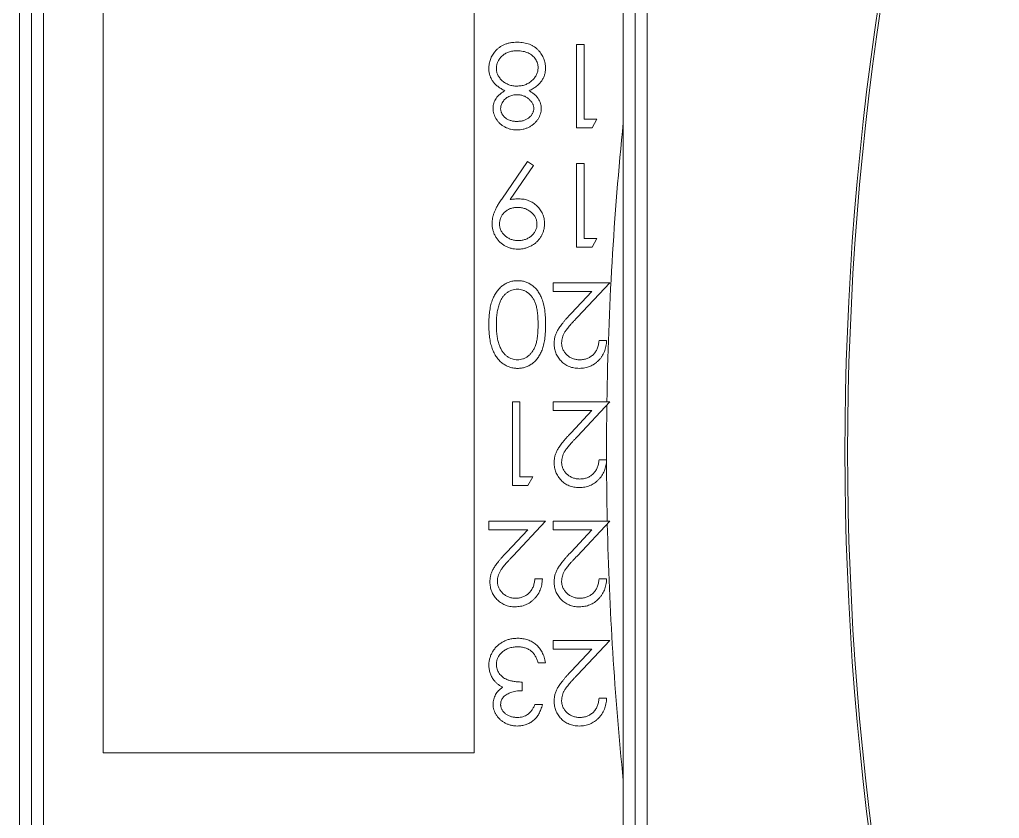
# Model space of a CAD drawing. Header units: millimetres. Extents: x 24.3 to 104.7, y 23.5 to 104.3.
# Drawn here: x 75.1 to 95.97, y 53.98 to 71 of the extents above; entities that cross this region are included whole.
import ezdxf

# ---------------------------------------------------------------- set-up
doc = ezdxf.new("R2010")
doc.units = ezdxf.units.MM

msp = doc.modelspace()

# ---------------------------------------------------------------- linework, layer by layer
at = {"color": 7, "linetype": 'Continuous', "lineweight": 15}
for p, q in [((75.099, 40.139), (75.099, 88.777)), ((75.353, 88.777), (75.353, 40.139)), ((75.607, 88.777), (75.607, 40.139)), ((87.957, 40.139), (87.957, 88.721)), ((88.211, 40.139), (88.211, 88.721)), ((88.465, 88.159), (88.465, 40.139)), ((76.877, 86.237), (76.877, 55.379)), ((84.782, 55.379), (84.782, 86.237)), ((86.963, 70.474), (87.122, 70.474)), ((86.963, 68.696), (86.963, 70.474)), ((87.122, 70.474), (87.122, 68.878)), ((87.122, 68.878), (87.396, 68.878)), ((87.396, 68.878), (87.291, 68.696)), ((87.291, 68.696), (86.963, 68.696)), ((85.367, 67.179), (85.914, 67.979)), ((86.042, 67.891), (85.547, 67.168)), ((85.914, 67.979), (86.042, 67.891)), ((86.963, 66.156), (86.963, 67.934)), ((86.963, 67.934), (87.122, 67.934)), ((87.122, 67.934), (87.122, 66.338)), ((87.122, 66.338), (87.396, 66.338)), ((87.396, 66.338), (87.291, 66.156)), ((87.291, 66.156), (86.963, 66.156)), ((86.461, 65.211), (86.461, 65.394)), ((86.461, 65.394), (87.669, 65.394)), ((87.669, 65.394), (86.98, 64.658)), ((87.289, 65.211), (86.461, 65.211)), ((86.844, 64.737), (87.289, 65.211)), ((87.441, 64.163), (87.601, 64.163)), ((85.595, 62.854), (85.754, 62.854)), ((85.595, 61.076), (85.595, 62.854)), ((85.754, 62.854), (85.754, 61.258)), ((86.461, 62.671), (86.461, 62.854)), ((86.461, 62.854), (87.669, 62.854)), ((87.669, 62.854), (86.98, 62.118)), ((87.289, 62.671), (86.461, 62.671)), ((86.844, 62.197), (87.289, 62.671)), ((87.441, 61.623), (87.601, 61.623)), ((85.754, 61.258), (86.028, 61.258)), ((86.028, 61.258), (85.924, 61.076)), ((85.924, 61.076), (85.595, 61.076)), ((85.093, 60.131), (85.093, 60.314)), ((85.093, 60.314), (86.302, 60.314)), ((86.302, 60.314), (85.612, 59.578)), ((86.461, 60.131), (86.461, 60.314)), ((86.461, 60.314), (87.669, 60.314)), ((87.669, 60.314), (86.98, 59.578)), ((85.921, 60.131), (85.093, 60.131)), ((85.476, 59.657), (85.921, 60.131)), ((87.289, 60.131), (86.461, 60.131)), ((86.844, 59.657), (87.289, 60.131)), ((86.074, 59.083), (86.233, 59.083)), ((87.441, 59.083), (87.601, 59.083)), ((86.461, 57.591), (86.461, 57.774)), ((86.461, 57.774), (87.669, 57.774)), ((87.669, 57.774), (86.98, 57.038)), ((87.289, 57.591), (86.461, 57.591)), ((86.844, 57.117), (87.289, 57.591)), ((86.302, 57.295), (86.142, 57.295)), ((85.8, 56.885), (85.8, 56.702)), ((86.074, 56.406), (86.233, 56.406)), ((87.441, 56.543), (87.601, 56.543)), ((76.877, 55.379), (84.782, 55.379))]:
    msp.add_line(p, q, dxfattribs=at)
for radius, start, end in [(63.768, 161.51546, 198.48454), (63.71, 161.70712, 198.29288), (68.846, 174.15931, 179.11934), (68.846, 179.17447, 180.14379), (68.846, 180.15346, 181.23334), (68.846, 181.27957, 185.84069)]:
    msp.add_arc((156.446, 61.796), radius, start, end, dxfattribs=at)
for points, knots in [([(85.228, 70.324), (85.242, 70.34), (85.27, 70.371), (85.318, 70.411), (85.371, 70.444), (85.429, 70.472), (85.49, 70.493), (85.556, 70.509), (85.627, 70.517), (85.675, 70.519), (85.7, 70.519)], [0, 0, 0, 0, 0.119283, 0.237093, 0.354796, 0.474576, 0.59746, 0.724926, 0.858883, 1, 1, 1, 1]), ([(85.698, 70.337), (85.682, 70.337), (85.649, 70.336), (85.602, 70.331), (85.557, 70.322), (85.515, 70.31), (85.476, 70.294), (85.439, 70.274), (85.404, 70.251), (85.373, 70.224), (85.345, 70.196), (85.32, 70.165), (85.3, 70.134), (85.283, 70.101), (85.269, 70.068), (85.26, 70.033), (85.254, 69.996), (85.253, 69.972), (85.253, 69.959)], [0, 0, 0, 0, 0.076539, 0.149123, 0.218771, 0.28534, 0.350781, 0.414576, 0.477614, 0.540787, 0.602606, 0.662422, 0.720006, 0.775964, 0.831158, 0.886696, 0.942567, 1, 1, 1, 1]), ([(86.142, 69.976), (86.141, 69.992), (86.14, 70.024), (86.129, 70.071), (86.112, 70.116), (86.087, 70.159), (86.057, 70.2), (86.02, 70.235), (85.978, 70.266), (85.93, 70.292), (85.878, 70.312), (85.821, 70.326), (85.761, 70.336), (85.72, 70.337), (85.698, 70.337)], [0, 0, 0, 0, 0.074925, 0.149194, 0.224577, 0.30273, 0.382355, 0.461215, 0.542631, 0.626961, 0.714354, 0.804832, 0.900091, 1, 1, 1, 1]), ([(85.7, 70.519), (85.724, 70.519), (85.77, 70.518), (85.838, 70.51), (85.901, 70.496), (85.96, 70.478), (86.014, 70.454), (86.064, 70.424), (86.109, 70.389), (86.149, 70.349), (86.185, 70.306), (86.216, 70.261), (86.242, 70.215), (86.264, 70.169), (86.281, 70.121), (86.293, 70.071), (86.3, 70.021), (86.301, 69.988), (86.302, 69.971)], [0, 0, 0, 0, 0.078554, 0.1528581, 0.2235528, 0.2907382, 0.355408, 0.4182942, 0.4803897, 0.5430718, 0.6049212, 0.6643937, 0.7219362, 0.7780131, 0.8338351, 0.8888647, 0.9440907, 1, 1, 1, 1]), ([(85.093, 69.956), (85.094, 69.973), (85.095, 70.007), (85.101, 70.057), (85.111, 70.106), (85.127, 70.153), (85.145, 70.198), (85.169, 70.242), (85.196, 70.285), (85.217, 70.311), (85.228, 70.324)], [0, 0, 0, 0, 0.128164, 0.253685, 0.377344, 0.500524, 0.6229, 0.745827, 0.871389, 1, 1, 1, 1]), ([(85.437, 69.483), (85.423, 69.491), (85.394, 69.506), (85.354, 69.53), (85.317, 69.554), (85.282, 69.58), (85.251, 69.606), (85.223, 69.633), (85.198, 69.661), (85.176, 69.69), (85.156, 69.72), (85.139, 69.751), (85.125, 69.783), (85.114, 69.815), (85.104, 69.849), (85.098, 69.884), (85.094, 69.92), (85.094, 69.944), (85.093, 69.956)], [0, 0, 0, 0, 0.079014, 0.154585, 0.226862, 0.295893, 0.361596, 0.424657, 0.485332, 0.544011, 0.600974, 0.657857, 0.713988, 0.769479, 0.826138, 0.882891, 0.940704, 1, 1, 1, 1]), ([(85.253, 69.959), (85.253, 69.947), (85.254, 69.923), (85.26, 69.888), (85.27, 69.853), (85.285, 69.82), (85.303, 69.788), (85.325, 69.757), (85.351, 69.726), (85.38, 69.698), (85.413, 69.671), (85.447, 69.648), (85.483, 69.629), (85.521, 69.613), (85.56, 69.6), (85.602, 69.591), (85.644, 69.586), (85.673, 69.585), (85.688, 69.585)], [0, 0, 0, 0, 0.057334, 0.113052, 0.169164, 0.225971, 0.283742, 0.343364, 0.406235, 0.471713, 0.538317, 0.603371, 0.667636, 0.732253, 0.797026, 0.863062, 0.930364, 1, 1, 1, 1]), ([(85.688, 69.585), (85.704, 69.585), (85.735, 69.586), (85.78, 69.592), (85.824, 69.6), (85.865, 69.613), (85.905, 69.63), (85.943, 69.65), (85.978, 69.674), (86.012, 69.701), (86.042, 69.731), (86.069, 69.762), (86.091, 69.795), (86.11, 69.829), (86.124, 69.864), (86.135, 69.9), (86.141, 69.938), (86.142, 69.963), (86.142, 69.976)], [0, 0, 0, 0, 0.071271, 0.139816, 0.206503, 0.271543, 0.336092, 0.399815, 0.464273, 0.529341, 0.593716, 0.655632, 0.7149, 0.772168, 0.828849, 0.885119, 0.942078, 1, 1, 1, 1]), ([(86.302, 69.971), (86.301, 69.958), (86.301, 69.933), (86.297, 69.897), (86.29, 69.862), (86.281, 69.827), (86.27, 69.793), (86.255, 69.761), (86.239, 69.729), (86.219, 69.698), (86.197, 69.668), (86.171, 69.639), (86.142, 69.611), (86.11, 69.584), (86.075, 69.557), (86.036, 69.532), (85.995, 69.506), (85.966, 69.491), (85.951, 69.483)], [0, 0, 0, 0, 0.058848, 0.116305, 0.17266, 0.228761, 0.284556, 0.34074, 0.397109, 0.454281, 0.512752, 0.573448, 0.636416, 0.702389, 0.771503, 0.844198, 0.920077, 1, 1, 1, 1]), ([(85.185, 69.111), (85.185, 69.131), (85.187, 69.169), (85.199, 69.224), (85.219, 69.275), (85.247, 69.324), (85.283, 69.369), (85.327, 69.411), (85.378, 69.45), (85.417, 69.472), (85.437, 69.483)], [0, 0, 0, 0, 0.121933, 0.239469, 0.354795, 0.471503, 0.5923, 0.719236, 0.854858, 1, 1, 1, 1]), ([(85.692, 69.402), (85.677, 69.402), (85.647, 69.401), (85.602, 69.393), (85.559, 69.38), (85.518, 69.362), (85.479, 69.34), (85.444, 69.314), (85.415, 69.283), (85.39, 69.25), (85.37, 69.214), (85.355, 69.178), (85.346, 69.142), (85.345, 69.117), (85.344, 69.105)], [0, 0, 0, 0, 0.089713, 0.178541, 0.266908, 0.356931, 0.445731, 0.530796, 0.614591, 0.698244, 0.779084, 0.855316, 0.928538, 1, 1, 1, 1]), ([(86.051, 69.109), (86.05, 69.118), (86.05, 69.137), (86.045, 69.164), (86.036, 69.19), (86.024, 69.216), (86.009, 69.241), (85.99, 69.266), (85.968, 69.289), (85.943, 69.312), (85.916, 69.333), (85.887, 69.352), (85.857, 69.367), (85.827, 69.38), (85.794, 69.39), (85.761, 69.397), (85.727, 69.402), (85.704, 69.402), (85.692, 69.402)], [0, 0, 0, 0, 0.054576, 0.10785, 0.16217, 0.217474, 0.274475, 0.334804, 0.398034, 0.465249, 0.53341, 0.600034, 0.665926, 0.731025, 0.796839, 0.863262, 0.930816, 1, 1, 1, 1]), ([(85.951, 69.483), (85.971, 69.472), (86.011, 69.45), (86.064, 69.411), (86.109, 69.367), (86.146, 69.319), (86.175, 69.269), (86.195, 69.216), (86.208, 69.162), (86.21, 69.125), (86.21, 69.106)], [0, 0, 0, 0, 0.1458763, 0.2820157, 0.410969, 0.5347112, 0.6543962, 0.7701078, 0.884543, 1, 1, 1, 1]), ([(85.689, 68.65), (85.667, 68.651), (85.622, 68.652), (85.557, 68.665), (85.494, 68.685), (85.434, 68.712), (85.379, 68.746), (85.329, 68.786), (85.286, 68.832), (85.25, 68.883), (85.221, 68.938), (85.2, 68.995), (85.187, 69.053), (85.185, 69.092), (85.185, 69.111)], [0, 0, 0, 0, 0.089386, 0.176259, 0.263004, 0.349801, 0.435431, 0.519202, 0.601265, 0.684145, 0.765868, 0.844918, 0.9223, 1, 1, 1, 1]), ([(85.344, 69.105), (85.344, 69.097), (85.345, 69.08), (85.349, 69.055), (85.357, 69.031), (85.367, 69.007), (85.379, 68.984), (85.395, 68.961), (85.413, 68.939), (85.434, 68.918), (85.458, 68.897), (85.485, 68.88), (85.515, 68.865), (85.546, 68.853), (85.581, 68.844), (85.618, 68.837), (85.657, 68.833), (85.684, 68.833), (85.698, 68.833)], [0, 0, 0, 0, 0.050877, 0.100984, 0.151695, 0.202988, 0.255805, 0.311371, 0.368807, 0.430023, 0.492497, 0.556592, 0.622183, 0.690346, 0.761503, 0.836437, 0.915529, 1, 1, 1, 1]), ([(86.21, 69.106), (86.21, 69.088), (86.208, 69.049), (86.194, 68.993), (86.172, 68.937), (86.143, 68.882), (86.105, 68.831), (86.06, 68.785), (86.009, 68.745), (85.952, 68.711), (85.89, 68.684), (85.826, 68.665), (85.758, 68.652), (85.713, 68.651), (85.689, 68.65)], [0, 0, 0, 0, 0.07406, 0.148874, 0.226674, 0.30815, 0.3912, 0.473975, 0.558341, 0.645404, 0.733357, 0.821087, 0.909285, 1, 1, 1, 1]), ([(85.698, 68.833), (85.711, 68.833), (85.735, 68.834), (85.771, 68.837), (85.805, 68.843), (85.837, 68.852), (85.868, 68.864), (85.897, 68.878), (85.925, 68.895), (85.951, 68.914), (85.974, 68.934), (85.995, 68.956), (86.012, 68.98), (86.026, 69.003), (86.037, 69.028), (86.045, 69.054), (86.05, 69.081), (86.051, 69.1), (86.051, 69.109)], [0, 0, 0, 0, 0.075221, 0.147165, 0.216383, 0.283941, 0.350301, 0.414972, 0.479181, 0.544184, 0.607558, 0.667324, 0.725168, 0.781029, 0.834891, 0.889471, 0.944089, 1, 1, 1, 1]), ([(85.162, 66.657), (85.162, 66.675), (85.164, 66.713), (85.172, 66.77), (85.186, 66.829), (85.202, 66.879), (85.219, 66.919), (85.233, 66.952), (85.25, 66.986), (85.269, 67.022), (85.29, 67.059), (85.314, 67.098), (85.339, 67.138), (85.357, 67.165), (85.367, 67.179)], [0, 0, 0, 0, 0.098312, 0.199401, 0.304824, 0.415375, 0.47402, 0.536758, 0.603042, 0.674116, 0.749437, 0.828267, 0.912061, 1, 1, 1, 1]), ([(85.705, 66.999), (85.69, 66.999), (85.663, 66.998), (85.623, 66.994), (85.585, 66.985), (85.549, 66.974), (85.515, 66.959), (85.483, 66.941), (85.453, 66.92), (85.426, 66.896), (85.402, 66.87), (85.38, 66.842), (85.362, 66.812), (85.347, 66.782), (85.335, 66.75), (85.327, 66.716), (85.323, 66.682), (85.322, 66.658), (85.321, 66.646)], [0, 0, 0, 0, 0.072733, 0.141586, 0.20842, 0.272536, 0.335721, 0.39806, 0.459749, 0.522481, 0.584266, 0.644845, 0.703814, 0.761444, 0.819981, 0.878484, 0.938248, 1, 1, 1, 1]), ([(85.547, 67.168), (85.579, 67.172), (85.641, 67.18), (85.703, 67.181), (85.734, 67.182)], [0, 0, 0, 0, 0.507993, 1, 1, 1, 1]), ([(86.119, 66.646), (86.119, 66.658), (86.118, 66.682), (86.112, 66.716), (86.103, 66.75), (86.09, 66.782), (86.072, 66.813), (86.051, 66.842), (86.026, 66.87), (85.998, 66.896), (85.967, 66.92), (85.934, 66.941), (85.9, 66.959), (85.864, 66.974), (85.826, 66.985), (85.787, 66.994), (85.746, 66.998), (85.719, 66.999), (85.705, 66.999)], [0, 0, 0, 0, 0.0595546, 0.1174525, 0.1744843, 0.2317922, 0.2892813, 0.3487747, 0.4105476, 0.4747272, 0.5397577, 0.6041236, 0.6683923, 0.7320428, 0.7966882, 0.8628713, 0.9304442, 1, 1, 1, 1]), ([(85.734, 67.182), (85.753, 67.181), (85.789, 67.18), (85.843, 67.173), (85.895, 67.161), (85.945, 67.144), (85.992, 67.123), (86.037, 67.097), (86.08, 67.066), (86.121, 67.03), (86.158, 66.991), (86.19, 66.95), (86.217, 66.906), (86.24, 66.86), (86.257, 66.812), (86.27, 66.761), (86.277, 66.709), (86.278, 66.673), (86.279, 66.655)], [0, 0, 0, 0, 0.066293, 0.130127, 0.192856, 0.254751, 0.315914, 0.377341, 0.440206, 0.504173, 0.56803, 0.630222, 0.690853, 0.751033, 0.811472, 0.872755, 0.935393, 1, 1, 1, 1]), ([(85.713, 66.11), (85.688, 66.111), (85.64, 66.113), (85.568, 66.127), (85.499, 66.149), (85.434, 66.18), (85.374, 66.22), (85.32, 66.267), (85.273, 66.321), (85.233, 66.381), (85.202, 66.447), (85.179, 66.515), (85.165, 66.585), (85.163, 66.633), (85.162, 66.657)], [0, 0, 0, 0, 0.085526, 0.168991, 0.252317, 0.336049, 0.419425, 0.501275, 0.583707, 0.667654, 0.751937, 0.83461, 0.916532, 1, 1, 1, 1]), ([(85.321, 66.646), (85.322, 66.634), (85.322, 66.61), (85.328, 66.575), (85.337, 66.542), (85.35, 66.51), (85.367, 66.479), (85.387, 66.45), (85.41, 66.422), (85.438, 66.395), (85.467, 66.371), (85.499, 66.35), (85.532, 66.332), (85.567, 66.318), (85.603, 66.307), (85.641, 66.298), (85.681, 66.294), (85.707, 66.293), (85.721, 66.293)], [0, 0, 0, 0, 0.060738, 0.119691, 0.177691, 0.235912, 0.294491, 0.354132, 0.415502, 0.480063, 0.544975, 0.60911, 0.67253, 0.73555, 0.799186, 0.864334, 0.930863, 1, 1, 1, 1]), ([(86.279, 66.655), (86.278, 66.63), (86.276, 66.581), (86.262, 66.51), (86.239, 66.442), (86.208, 66.379), (86.167, 66.32), (86.119, 66.268), (86.063, 66.222), (86, 66.182), (85.932, 66.15), (85.861, 66.127), (85.788, 66.113), (85.738, 66.111), (85.713, 66.11)], [0, 0, 0, 0, 0.0852509, 0.1673303, 0.2481808, 0.3292002, 0.4099461, 0.4906242, 0.5730351, 0.6583084, 0.7442669, 0.8289815, 0.9139364, 1, 1, 1, 1]), ([(85.721, 66.293), (85.735, 66.293), (85.761, 66.294), (85.8, 66.298), (85.838, 66.307), (85.874, 66.318), (85.909, 66.332), (85.942, 66.35), (85.973, 66.371), (86.003, 66.395), (86.03, 66.422), (86.054, 66.45), (86.074, 66.479), (86.091, 66.51), (86.103, 66.542), (86.113, 66.575), (86.118, 66.61), (86.119, 66.634), (86.119, 66.646)], [0, 0, 0, 0, 0.0687038, 0.1347963, 0.1995142, 0.2633041, 0.3264773, 0.3895212, 0.4533111, 0.5183809, 0.5830989, 0.6450084, 0.7047941, 0.7635153, 0.8218772, 0.8800183, 0.9391148, 1, 1, 1, 1]), ([(85.093, 64.506), (85.094, 64.533), (85.094, 64.586), (85.098, 64.663), (85.104, 64.736), (85.113, 64.805), (85.124, 64.87), (85.137, 64.93), (85.154, 64.987), (85.172, 65.039), (85.194, 65.087), (85.216, 65.132), (85.241, 65.174), (85.268, 65.213), (85.297, 65.249), (85.327, 65.282), (85.359, 65.312), (85.394, 65.339), (85.429, 65.363), (85.466, 65.383), (85.504, 65.4), (85.543, 65.415), (85.582, 65.426), (85.623, 65.433), (85.665, 65.439), (85.693, 65.439), (85.707, 65.439)], [0, 0, 0, 0, 0.06506, 0.12705, 0.185506, 0.240752, 0.292964, 0.342446, 0.388918, 0.432675, 0.474526, 0.51467, 0.553643, 0.591461, 0.627839, 0.663419, 0.698598, 0.733203, 0.767395, 0.800835, 0.834007, 0.866988, 0.899725, 0.932706, 0.966178, 1, 1, 1, 1]), ([(85.707, 65.439), (85.721, 65.439), (85.749, 65.439), (85.79, 65.434), (85.83, 65.426), (85.868, 65.415), (85.906, 65.402), (85.943, 65.385), (85.979, 65.365), (86.013, 65.342), (86.046, 65.316), (86.078, 65.287), (86.107, 65.255), (86.134, 65.219), (86.16, 65.181), (86.184, 65.14), (86.206, 65.096), (86.226, 65.048), (86.244, 64.997), (86.259, 64.941), (86.273, 64.88), (86.283, 64.815), (86.292, 64.744), (86.297, 64.669), (86.301, 64.589), (86.301, 64.534), (86.302, 64.506)], [0, 0, 0, 0, 0.033791, 0.066629, 0.099295, 0.131651, 0.163609, 0.196131, 0.228933, 0.262192, 0.296029, 0.330259, 0.365105, 0.400999, 0.43791, 0.476001, 0.515551, 0.556588, 0.599944, 0.646608, 0.696401, 0.749757, 0.806838, 0.867422, 0.93188, 1, 1, 1, 1]), ([(85.702, 65.257), (85.682, 65.256), (85.643, 65.254), (85.585, 65.24), (85.53, 65.215), (85.486, 65.187), (85.453, 65.161), (85.429, 65.138), (85.407, 65.113), (85.386, 65.085), (85.367, 65.056), (85.35, 65.023), (85.334, 64.988), (85.325, 64.964), (85.32, 64.952)], [0, 0, 0, 0, 0.112802, 0.225203, 0.339663, 0.459731, 0.521784, 0.583969, 0.64821, 0.71391, 0.781027, 0.851466, 0.924059, 1, 1, 1, 1]), ([(86.142, 64.505), (86.142, 64.529), (86.142, 64.575), (86.139, 64.642), (86.135, 64.704), (86.129, 64.762), (86.121, 64.815), (86.112, 64.864), (86.101, 64.909), (86.088, 64.949), (86.073, 64.986), (86.057, 65.021), (86.04, 65.053), (86.021, 65.083), (86, 65.11), (85.977, 65.136), (85.953, 65.159), (85.919, 65.186), (85.874, 65.214), (85.818, 65.239), (85.761, 65.254), (85.721, 65.256), (85.702, 65.257)], [0, 0, 0, 0, 0.07296, 0.1416, 0.205587, 0.265332, 0.320634, 0.371501, 0.41848, 0.461394, 0.501833, 0.540509, 0.577889, 0.614316, 0.649702, 0.68457, 0.718634, 0.75236, 0.817631, 0.879708, 0.939958, 1, 1, 1, 1]), ([(85.32, 64.952), (85.315, 64.936), (85.304, 64.904), (85.29, 64.854), (85.279, 64.801), (85.269, 64.747), (85.262, 64.69), (85.257, 64.63), (85.254, 64.568), (85.253, 64.526), (85.253, 64.505)], [0, 0, 0, 0, 0.110588, 0.224542, 0.342503, 0.464324, 0.590756, 0.722227, 0.858843, 1, 1, 1, 1]), ([(86.484, 64.099), (86.485, 64.124), (86.487, 64.173), (86.501, 64.245), (86.524, 64.315), (86.551, 64.371), (86.579, 64.416), (86.604, 64.454), (86.633, 64.494), (86.667, 64.537), (86.705, 64.583), (86.747, 64.632), (86.794, 64.683), (86.827, 64.718), (86.844, 64.737)], [0, 0, 0, 0, 0.098701, 0.195671, 0.29242, 0.391339, 0.444459, 0.504225, 0.570348, 0.642914, 0.72229, 0.807923, 0.90047, 1, 1, 1, 1]), ([(85.707, 63.57), (85.693, 63.57), (85.665, 63.571), (85.623, 63.576), (85.583, 63.583), (85.543, 63.595), (85.504, 63.608), (85.467, 63.626), (85.43, 63.646), (85.395, 63.67), (85.361, 63.696), (85.329, 63.726), (85.298, 63.759), (85.27, 63.795), (85.243, 63.834), (85.218, 63.876), (85.195, 63.921), (85.174, 63.97), (85.155, 64.022), (85.138, 64.079), (85.124, 64.139), (85.113, 64.204), (85.104, 64.274), (85.098, 64.347), (85.094, 64.425), (85.094, 64.478), (85.093, 64.506)], [0, 0, 0, 0, 0.033788, 0.067226, 0.099841, 0.132545, 0.16513, 0.198011, 0.23128, 0.265044, 0.299216, 0.334359, 0.369695, 0.406258, 0.443804, 0.482982, 0.523085, 0.565267, 0.609343, 0.656393, 0.705887, 0.758326, 0.813833, 0.872795, 0.934723, 1, 1, 1, 1]), ([(85.253, 64.505), (85.253, 64.483), (85.254, 64.442), (85.257, 64.38), (85.261, 64.322), (85.267, 64.267), (85.276, 64.215), (85.286, 64.165), (85.298, 64.119), (85.312, 64.075), (85.328, 64.035), (85.345, 63.997), (85.363, 63.962), (85.383, 63.93), (85.405, 63.901), (85.428, 63.874), (85.452, 63.85), (85.486, 63.823), (85.531, 63.795), (85.586, 63.77), (85.643, 63.756), (85.682, 63.754), (85.702, 63.753)], [0, 0, 0, 0, 0.065676, 0.128493, 0.188147, 0.245074, 0.299412, 0.350857, 0.399879, 0.446605, 0.491185, 0.533304, 0.573777, 0.612448, 0.649516, 0.685448, 0.720274, 0.754004, 0.819087, 0.880502, 0.940316, 1, 1, 1, 1]), ([(85.702, 63.753), (85.721, 63.754), (85.761, 63.756), (85.819, 63.77), (85.875, 63.795), (85.919, 63.823), (85.953, 63.85), (85.976, 63.873), (85.999, 63.898), (86.02, 63.926), (86.039, 63.956), (86.057, 63.988), (86.073, 64.022), (86.088, 64.059), (86.1, 64.099), (86.112, 64.144), (86.121, 64.193), (86.129, 64.247), (86.135, 64.305), (86.139, 64.368), (86.142, 64.435), (86.142, 64.481), (86.142, 64.505)], [0, 0, 0, 0, 0.060389, 0.120888, 0.182614, 0.247365, 0.281082, 0.314872, 0.349216, 0.384592, 0.421009, 0.45806, 0.496725, 0.537154, 0.580057, 0.627112, 0.678324, 0.733973, 0.793739, 0.857708, 0.926695, 1, 1, 1, 1]), ([(86.302, 64.506), (86.301, 64.477), (86.301, 64.422), (86.297, 64.341), (86.292, 64.265), (86.283, 64.195), (86.273, 64.129), (86.26, 64.068), (86.245, 64.013), (86.227, 63.962), (86.208, 63.915), (86.186, 63.871), (86.162, 63.83), (86.136, 63.792), (86.109, 63.757), (86.079, 63.725), (86.048, 63.695), (86.014, 63.669), (85.979, 63.646), (85.944, 63.625), (85.907, 63.609), (85.869, 63.595), (85.83, 63.584), (85.79, 63.576), (85.749, 63.571), (85.721, 63.57), (85.707, 63.57)], [0, 0, 0, 0, 0.068594, 0.133245, 0.19431, 0.251276, 0.30451, 0.354231, 0.400476, 0.443406, 0.48401, 0.523247, 0.561036, 0.597894, 0.633512, 0.6685, 0.702875, 0.737065, 0.770672, 0.803567, 0.836183, 0.868462, 0.900848, 0.933467, 0.966258, 1, 1, 1, 1]), ([(86.98, 64.658), (86.963, 64.64), (86.931, 64.607), (86.885, 64.558), (86.844, 64.512), (86.808, 64.47), (86.776, 64.431), (86.748, 64.396), (86.726, 64.365), (86.701, 64.328), (86.678, 64.282), (86.658, 64.227), (86.646, 64.171), (86.644, 64.132), (86.644, 64.113)], [0, 0, 0, 0, 0.110794, 0.212813, 0.306078, 0.390617, 0.467233, 0.534451, 0.593867, 0.644833, 0.736221, 0.825037, 0.911992, 1, 1, 1, 1]), ([(87.021, 63.57), (87.002, 63.571), (86.963, 63.572), (86.907, 63.579), (86.854, 63.591), (86.804, 63.609), (86.756, 63.631), (86.712, 63.658), (86.67, 63.69), (86.632, 63.727), (86.597, 63.767), (86.567, 63.809), (86.541, 63.853), (86.52, 63.899), (86.504, 63.946), (86.492, 63.995), (86.485, 64.047), (86.484, 64.081), (86.484, 64.099)], [0, 0, 0, 0, 0.06948, 0.136525, 0.200801, 0.263983, 0.325711, 0.387271, 0.449493, 0.512955, 0.576266, 0.637575, 0.697901, 0.757558, 0.816588, 0.876646, 0.937286, 1, 1, 1, 1]), ([(86.644, 64.113), (86.644, 64.101), (86.644, 64.077), (86.65, 64.042), (86.658, 64.008), (86.671, 63.976), (86.687, 63.944), (86.706, 63.914), (86.729, 63.886), (86.755, 63.859), (86.784, 63.834), (86.814, 63.812), (86.846, 63.794), (86.88, 63.779), (86.915, 63.767), (86.952, 63.759), (86.99, 63.754), (87.016, 63.753), (87.029, 63.753)], [0, 0, 0, 0, 0.061969, 0.122129, 0.180999, 0.240162, 0.299865, 0.359951, 0.421742, 0.486546, 0.551508, 0.614995, 0.67724, 0.739715, 0.803039, 0.866487, 0.931969, 1, 1, 1, 1]), ([(87.601, 64.163), (87.6, 64.142), (87.598, 64.1), (87.588, 64.04), (87.575, 63.982), (87.555, 63.927), (87.531, 63.875), (87.502, 63.825), (87.468, 63.779), (87.429, 63.736), (87.387, 63.697), (87.342, 63.663), (87.294, 63.635), (87.245, 63.611), (87.192, 63.593), (87.137, 63.58), (87.08, 63.572), (87.041, 63.571), (87.021, 63.57)], [0, 0, 0, 0, 0.068799, 0.135118, 0.199001, 0.261934, 0.323531, 0.385435, 0.447216, 0.510018, 0.572511, 0.633364, 0.693217, 0.752555, 0.812558, 0.873261, 0.935543, 1, 1, 1, 1]), ([(87.029, 63.753), (87.043, 63.753), (87.07, 63.754), (87.11, 63.759), (87.149, 63.767), (87.185, 63.779), (87.22, 63.794), (87.253, 63.813), (87.284, 63.834), (87.313, 63.86), (87.34, 63.888), (87.364, 63.919), (87.384, 63.953), (87.402, 63.99), (87.416, 64.029), (87.428, 64.071), (87.437, 64.116), (87.44, 64.147), (87.441, 64.163)], [0, 0, 0, 0, 0.064442, 0.126553, 0.186779, 0.245944, 0.30411, 0.361785, 0.420255, 0.479943, 0.540286, 0.600712, 0.661962, 0.724472, 0.788881, 0.856306, 0.926348, 1, 1, 1, 1]), ([(86.484, 61.559), (86.485, 61.584), (86.487, 61.633), (86.501, 61.705), (86.524, 61.775), (86.551, 61.831), (86.579, 61.876), (86.604, 61.914), (86.633, 61.954), (86.667, 61.997), (86.705, 62.043), (86.747, 62.092), (86.794, 62.143), (86.827, 62.178), (86.844, 62.197)], [0, 0, 0, 0, 0.098701, 0.195671, 0.29242, 0.391339, 0.444459, 0.504225, 0.570348, 0.642914, 0.72229, 0.807923, 0.90047, 1, 1, 1, 1]), ([(86.98, 62.118), (86.963, 62.1), (86.931, 62.067), (86.885, 62.018), (86.844, 61.972), (86.808, 61.93), (86.776, 61.891), (86.748, 61.856), (86.726, 61.825), (86.701, 61.788), (86.678, 61.742), (86.658, 61.687), (86.646, 61.631), (86.644, 61.592), (86.644, 61.573)], [0, 0, 0, 0, 0.110794, 0.212813, 0.306078, 0.390617, 0.467233, 0.534451, 0.593867, 0.644833, 0.736221, 0.825037, 0.911992, 1, 1, 1, 1]), ([(86.644, 61.573), (86.644, 61.561), (86.644, 61.537), (86.65, 61.502), (86.658, 61.468), (86.671, 61.436), (86.687, 61.404), (86.706, 61.374), (86.729, 61.346), (86.755, 61.319), (86.784, 61.294), (86.814, 61.272), (86.846, 61.254), (86.88, 61.239), (86.915, 61.227), (86.952, 61.219), (86.99, 61.214), (87.016, 61.213), (87.029, 61.213)], [0, 0, 0, 0, 0.061969, 0.122129, 0.180999, 0.240162, 0.299865, 0.359951, 0.421742, 0.486546, 0.551508, 0.614995, 0.67724, 0.739715, 0.803039, 0.866487, 0.931969, 1, 1, 1, 1]), ([(87.601, 61.623), (87.6, 61.602), (87.598, 61.56), (87.588, 61.5), (87.575, 61.442), (87.555, 61.387), (87.531, 61.335), (87.502, 61.285), (87.468, 61.239), (87.429, 61.196), (87.387, 61.157), (87.342, 61.123), (87.294, 61.095), (87.245, 61.071), (87.192, 61.053), (87.137, 61.04), (87.08, 61.032), (87.041, 61.031), (87.021, 61.03)], [0, 0, 0, 0, 0.068799, 0.135118, 0.199001, 0.261934, 0.323531, 0.385435, 0.447216, 0.510018, 0.572511, 0.633364, 0.693217, 0.752555, 0.812558, 0.873261, 0.935543, 1, 1, 1, 1]), ([(87.029, 61.213), (87.043, 61.213), (87.07, 61.214), (87.11, 61.219), (87.149, 61.227), (87.185, 61.239), (87.22, 61.254), (87.253, 61.273), (87.284, 61.294), (87.313, 61.32), (87.34, 61.348), (87.364, 61.379), (87.384, 61.413), (87.402, 61.45), (87.416, 61.489), (87.428, 61.531), (87.437, 61.576), (87.44, 61.607), (87.441, 61.623)], [0, 0, 0, 0, 0.064442, 0.126553, 0.186779, 0.245944, 0.30411, 0.361785, 0.420255, 0.479943, 0.540286, 0.600712, 0.661962, 0.724472, 0.788881, 0.856306, 0.926348, 1, 1, 1, 1]), ([(87.021, 61.03), (87.002, 61.031), (86.963, 61.032), (86.907, 61.039), (86.854, 61.051), (86.804, 61.069), (86.756, 61.091), (86.712, 61.118), (86.67, 61.15), (86.632, 61.187), (86.597, 61.227), (86.567, 61.269), (86.541, 61.313), (86.52, 61.359), (86.504, 61.406), (86.492, 61.455), (86.485, 61.507), (86.484, 61.541), (86.484, 61.559)], [0, 0, 0, 0, 0.06948, 0.136525, 0.200801, 0.263983, 0.325711, 0.387271, 0.449493, 0.512955, 0.576266, 0.637575, 0.697901, 0.757558, 0.816588, 0.876646, 0.937286, 1, 1, 1, 1]), ([(85.116, 59.019), (85.117, 59.044), (85.119, 59.093), (85.133, 59.165), (85.156, 59.235), (85.184, 59.291), (85.211, 59.336), (85.236, 59.374), (85.266, 59.414), (85.299, 59.457), (85.337, 59.503), (85.379, 59.552), (85.426, 59.603), (85.459, 59.638), (85.476, 59.657)], [0, 0, 0, 0, 0.098701, 0.195671, 0.29242, 0.391339, 0.444459, 0.504225, 0.570348, 0.642914, 0.72229, 0.807923, 0.90047, 1, 1, 1, 1]), ([(85.612, 59.578), (85.595, 59.56), (85.563, 59.527), (85.517, 59.478), (85.476, 59.432), (85.44, 59.39), (85.408, 59.351), (85.381, 59.316), (85.358, 59.285), (85.334, 59.248), (85.311, 59.202), (85.29, 59.147), (85.278, 59.091), (85.277, 59.052), (85.276, 59.033)], [0, 0, 0, 0, 0.110794, 0.212813, 0.306078, 0.390617, 0.467233, 0.534451, 0.593867, 0.644833, 0.736221, 0.825037, 0.911992, 1, 1, 1, 1]), ([(86.484, 59.019), (86.485, 59.044), (86.487, 59.093), (86.501, 59.165), (86.524, 59.235), (86.551, 59.291), (86.579, 59.336), (86.604, 59.374), (86.633, 59.414), (86.667, 59.457), (86.705, 59.503), (86.747, 59.552), (86.794, 59.603), (86.827, 59.638), (86.844, 59.657)], [0, 0, 0, 0, 0.098701, 0.195671, 0.29242, 0.391339, 0.444459, 0.504225, 0.570348, 0.642914, 0.72229, 0.807923, 0.90047, 1, 1, 1, 1]), ([(86.98, 59.578), (86.963, 59.56), (86.931, 59.527), (86.885, 59.478), (86.844, 59.432), (86.808, 59.39), (86.776, 59.351), (86.748, 59.316), (86.726, 59.285), (86.701, 59.248), (86.678, 59.202), (86.658, 59.147), (86.646, 59.091), (86.644, 59.052), (86.644, 59.033)], [0, 0, 0, 0, 0.110794, 0.212813, 0.306078, 0.390617, 0.467233, 0.534451, 0.593867, 0.644833, 0.736221, 0.825037, 0.911992, 1, 1, 1, 1]), ([(86.233, 59.083), (86.232, 59.062), (86.23, 59.02), (86.221, 58.96), (86.207, 58.902), (86.187, 58.847), (86.164, 58.795), (86.134, 58.745), (86.1, 58.699), (86.061, 58.656), (86.019, 58.617), (85.974, 58.583), (85.927, 58.555), (85.877, 58.531), (85.824, 58.513), (85.77, 58.5), (85.712, 58.492), (85.673, 58.491), (85.653, 58.49)], [0, 0, 0, 0, 0.068799, 0.135118, 0.199001, 0.261934, 0.323531, 0.385435, 0.447216, 0.510018, 0.572511, 0.633364, 0.693217, 0.752555, 0.812558, 0.873261, 0.935543, 1, 1, 1, 1]), ([(85.662, 58.673), (85.675, 58.673), (85.703, 58.674), (85.743, 58.679), (85.781, 58.687), (85.817, 58.699), (85.852, 58.714), (85.885, 58.733), (85.916, 58.754), (85.945, 58.78), (85.972, 58.808), (85.996, 58.839), (86.017, 58.873), (86.035, 58.91), (86.049, 58.949), (86.06, 58.991), (86.069, 59.036), (86.072, 59.067), (86.074, 59.083)], [0, 0, 0, 0, 0.064442, 0.126553, 0.186779, 0.245944, 0.30411, 0.361785, 0.420255, 0.479943, 0.540286, 0.600712, 0.661962, 0.724472, 0.788881, 0.856306, 0.926348, 1, 1, 1, 1]), ([(87.601, 59.083), (87.6, 59.062), (87.598, 59.02), (87.588, 58.96), (87.575, 58.902), (87.555, 58.847), (87.531, 58.795), (87.502, 58.745), (87.468, 58.699), (87.429, 58.656), (87.387, 58.617), (87.342, 58.583), (87.294, 58.555), (87.245, 58.531), (87.192, 58.513), (87.137, 58.5), (87.08, 58.492), (87.041, 58.491), (87.021, 58.49)], [0, 0, 0, 0, 0.068799, 0.135118, 0.199001, 0.261934, 0.323531, 0.385435, 0.447216, 0.510018, 0.572511, 0.633364, 0.693217, 0.752555, 0.812558, 0.873261, 0.935543, 1, 1, 1, 1]), ([(87.029, 58.673), (87.043, 58.673), (87.07, 58.674), (87.11, 58.679), (87.149, 58.687), (87.185, 58.699), (87.22, 58.714), (87.253, 58.733), (87.284, 58.754), (87.313, 58.78), (87.34, 58.808), (87.364, 58.839), (87.384, 58.873), (87.402, 58.91), (87.416, 58.949), (87.428, 58.991), (87.437, 59.036), (87.44, 59.067), (87.441, 59.083)], [0, 0, 0, 0, 0.064442, 0.126553, 0.186779, 0.245944, 0.30411, 0.361785, 0.420255, 0.479943, 0.540286, 0.600712, 0.661962, 0.724472, 0.788881, 0.856306, 0.926348, 1, 1, 1, 1]), ([(85.653, 58.49), (85.634, 58.491), (85.596, 58.492), (85.54, 58.499), (85.486, 58.511), (85.436, 58.529), (85.389, 58.551), (85.344, 58.578), (85.302, 58.61), (85.264, 58.647), (85.229, 58.687), (85.199, 58.729), (85.174, 58.773), (85.153, 58.819), (85.136, 58.866), (85.125, 58.915), (85.118, 58.967), (85.117, 59.001), (85.116, 59.019)], [0, 0, 0, 0, 0.06948, 0.136525, 0.200801, 0.263983, 0.325711, 0.387271, 0.449493, 0.512955, 0.576266, 0.637575, 0.697901, 0.757558, 0.816588, 0.876646, 0.937286, 1, 1, 1, 1]), ([(85.276, 59.033), (85.276, 59.021), (85.277, 58.997), (85.282, 58.962), (85.291, 58.928), (85.304, 58.896), (85.319, 58.864), (85.339, 58.834), (85.361, 58.806), (85.387, 58.779), (85.416, 58.754), (85.446, 58.732), (85.478, 58.714), (85.512, 58.699), (85.547, 58.687), (85.584, 58.679), (85.622, 58.674), (85.648, 58.673), (85.662, 58.673)], [0, 0, 0, 0, 0.061969, 0.122129, 0.180999, 0.240162, 0.299865, 0.359951, 0.421742, 0.486546, 0.551508, 0.614995, 0.67724, 0.739715, 0.803039, 0.866487, 0.931969, 1, 1, 1, 1]), ([(87.021, 58.49), (87.002, 58.491), (86.963, 58.492), (86.907, 58.499), (86.854, 58.511), (86.804, 58.529), (86.756, 58.551), (86.712, 58.578), (86.67, 58.61), (86.632, 58.647), (86.597, 58.687), (86.567, 58.729), (86.541, 58.773), (86.52, 58.819), (86.504, 58.866), (86.492, 58.915), (86.485, 58.967), (86.484, 59.001), (86.484, 59.019)], [0, 0, 0, 0, 0.06948, 0.136525, 0.200801, 0.263983, 0.325711, 0.387271, 0.449493, 0.512955, 0.576266, 0.637575, 0.697901, 0.757558, 0.816588, 0.876646, 0.937286, 1, 1, 1, 1]), ([(86.644, 59.033), (86.644, 59.021), (86.644, 58.997), (86.65, 58.962), (86.658, 58.928), (86.671, 58.896), (86.687, 58.864), (86.706, 58.834), (86.729, 58.806), (86.755, 58.779), (86.784, 58.754), (86.814, 58.732), (86.846, 58.714), (86.88, 58.699), (86.915, 58.687), (86.952, 58.679), (86.99, 58.674), (87.016, 58.673), (87.029, 58.673)], [0, 0, 0, 0, 0.061969, 0.122129, 0.180999, 0.240162, 0.299865, 0.359951, 0.421742, 0.486546, 0.551508, 0.614995, 0.67724, 0.739715, 0.803039, 0.866487, 0.931969, 1, 1, 1, 1]), ([(85.093, 57.246), (85.094, 57.271), (85.096, 57.32), (85.112, 57.394), (85.138, 57.465), (85.173, 57.534), (85.217, 57.598), (85.269, 57.656), (85.329, 57.705), (85.395, 57.746), (85.467, 57.779), (85.544, 57.803), (85.625, 57.817), (85.68, 57.819), (85.709, 57.819)], [0, 0, 0, 0, 0.079635, 0.158895, 0.23958, 0.322382, 0.405793, 0.487884, 0.569711, 0.653048, 0.737434, 0.822573, 0.909763, 1, 1, 1, 1]), ([(85.709, 57.819), (85.728, 57.819), (85.765, 57.818), (85.82, 57.812), (85.872, 57.801), (85.923, 57.787), (85.97, 57.768), (86.015, 57.745), (86.058, 57.718), (86.098, 57.687), (86.136, 57.652), (86.17, 57.612), (86.201, 57.569), (86.228, 57.522), (86.252, 57.471), (86.272, 57.416), (86.289, 57.357), (86.297, 57.316), (86.302, 57.295)], [0, 0, 0, 0, 0.065538, 0.128956, 0.190367, 0.249965, 0.308569, 0.366415, 0.424556, 0.483181, 0.542251, 0.601744, 0.662508, 0.7245, 0.789139, 0.856354, 0.926299, 1, 1, 1, 1]), ([(85.706, 57.637), (85.689, 57.637), (85.657, 57.636), (85.609, 57.631), (85.564, 57.622), (85.521, 57.61), (85.481, 57.594), (85.444, 57.574), (85.409, 57.551), (85.377, 57.525), (85.348, 57.497), (85.323, 57.466), (85.301, 57.435), (85.284, 57.403), (85.27, 57.369), (85.26, 57.334), (85.254, 57.298), (85.253, 57.273), (85.253, 57.261)], [0, 0, 0, 0, 0.076062, 0.148732, 0.218375, 0.285723, 0.351058, 0.414935, 0.478486, 0.542169, 0.60475, 0.664119, 0.7215, 0.777616, 0.832666, 0.887858, 0.943468, 1, 1, 1, 1]), ([(86.003, 57.541), (85.993, 57.549), (85.973, 57.564), (85.941, 57.583), (85.906, 57.6), (85.87, 57.614), (85.832, 57.624), (85.792, 57.632), (85.749, 57.636), (85.72, 57.637), (85.706, 57.637)], [0, 0, 0, 0, 0.11826, 0.236156, 0.35563, 0.476249, 0.600164, 0.728633, 0.861326, 1, 1, 1, 1]), ([(86.142, 57.295), (86.138, 57.309), (86.13, 57.335), (86.116, 57.374), (86.1, 57.409), (86.084, 57.441), (86.066, 57.471), (86.046, 57.497), (86.026, 57.521), (86.01, 57.534), (86.003, 57.541)], [0, 0, 0, 0, 0.14977, 0.291316, 0.425966, 0.55216, 0.671527, 0.786122, 0.895325, 1, 1, 1, 1]), ([(85.2, 56.93), (85.191, 56.941), (85.174, 56.965), (85.153, 57.002), (85.134, 57.04), (85.12, 57.079), (85.108, 57.119), (85.1, 57.16), (85.095, 57.203), (85.094, 57.231), (85.093, 57.246)], [0, 0, 0, 0, 0.128146, 0.254193, 0.378141, 0.501381, 0.623957, 0.747076, 0.872865, 1, 1, 1, 1]), ([(85.253, 57.261), (85.254, 57.244), (85.255, 57.211), (85.267, 57.163), (85.287, 57.116), (85.314, 57.071), (85.347, 57.031), (85.386, 56.994), (85.43, 56.964), (85.471, 56.943), (85.508, 56.929), (85.539, 56.919), (85.574, 56.911), (85.613, 56.904), (85.654, 56.897), (85.7, 56.892), (85.749, 56.888), (85.783, 56.886), (85.8, 56.885)], [0, 0, 0, 0, 0.066903, 0.133472, 0.201015, 0.271618, 0.342884, 0.413833, 0.485572, 0.559817, 0.599915, 0.643623, 0.691922, 0.744713, 0.801511, 0.862871, 0.929335, 1, 1, 1, 1]), ([(86.484, 56.479), (86.485, 56.504), (86.487, 56.553), (86.501, 56.625), (86.524, 56.695), (86.551, 56.751), (86.579, 56.796), (86.604, 56.834), (86.633, 56.874), (86.667, 56.917), (86.705, 56.963), (86.747, 57.012), (86.794, 57.063), (86.827, 57.098), (86.844, 57.117)], [0, 0, 0, 0, 0.0987014, 0.1956707, 0.29242, 0.3913393, 0.4444587, 0.5042246, 0.5703476, 0.6429138, 0.7222898, 0.8079227, 0.9004704, 1, 1, 1, 1]), ([(86.98, 57.038), (86.963, 57.02), (86.931, 56.987), (86.885, 56.938), (86.844, 56.892), (86.808, 56.85), (86.776, 56.811), (86.748, 56.776), (86.726, 56.745), (86.701, 56.708), (86.678, 56.662), (86.658, 56.607), (86.646, 56.551), (86.644, 56.512), (86.644, 56.493)], [0, 0, 0, 0, 0.110794, 0.212813, 0.306078, 0.390617, 0.467233, 0.534451, 0.593867, 0.644833, 0.736221, 0.825037, 0.911992, 1, 1, 1, 1]), ([(85.185, 56.412), (85.185, 56.431), (85.186, 56.468), (85.196, 56.521), (85.213, 56.572), (85.236, 56.62), (85.265, 56.664), (85.301, 56.706), (85.344, 56.744), (85.376, 56.767), (85.392, 56.778)], [0, 0, 0, 0, 0.1280675, 0.2506083, 0.3706302, 0.4900722, 0.6103748, 0.7343131, 0.8632165, 1, 1, 1, 1]), ([(85.392, 56.778), (85.373, 56.787), (85.336, 56.805), (85.285, 56.841), (85.238, 56.882), (85.213, 56.914), (85.2, 56.93)], [0, 0, 0, 0, 0.253916, 0.503896, 0.750255, 1, 1, 1, 1]), ([(85.8, 56.702), (85.778, 56.702), (85.735, 56.701), (85.672, 56.693), (85.612, 56.68), (85.556, 56.662), (85.505, 56.64), (85.46, 56.615), (85.423, 56.586), (85.394, 56.555), (85.372, 56.521), (85.356, 56.486), (85.346, 56.449), (85.345, 56.424), (85.344, 56.411)], [0, 0, 0, 0, 0.110151, 0.215684, 0.318037, 0.418137, 0.511656, 0.596672, 0.673801, 0.744527, 0.810701, 0.874075, 0.936704, 1, 1, 1, 1]), ([(85.704, 55.95), (85.681, 55.951), (85.635, 55.952), (85.567, 55.965), (85.502, 55.985), (85.44, 56.013), (85.383, 56.047), (85.332, 56.087), (85.288, 56.134), (85.251, 56.185), (85.222, 56.24), (85.2, 56.296), (85.187, 56.354), (85.185, 56.393), (85.185, 56.412)], [0, 0, 0, 0, 0.090254, 0.17854, 0.266093, 0.354631, 0.441886, 0.525747, 0.608114, 0.690197, 0.770821, 0.848326, 0.924012, 1, 1, 1, 1]), ([(85.344, 56.411), (85.344, 56.402), (85.345, 56.384), (85.35, 56.357), (85.358, 56.33), (85.369, 56.305), (85.384, 56.281), (85.401, 56.258), (85.422, 56.236), (85.445, 56.215), (85.471, 56.196), (85.499, 56.179), (85.529, 56.164), (85.56, 56.153), (85.593, 56.144), (85.628, 56.137), (85.664, 56.133), (85.689, 56.133), (85.702, 56.133)], [0, 0, 0, 0, 0.055265, 0.109948, 0.163898, 0.21807, 0.273285, 0.330884, 0.390478, 0.454119, 0.518941, 0.583379, 0.648575, 0.715078, 0.782538, 0.852347, 0.924941, 1, 1, 1, 1]), ([(85.702, 56.133), (85.722, 56.133), (85.762, 56.135), (85.819, 56.147), (85.872, 56.166), (85.912, 56.189), (85.942, 56.212), (85.963, 56.232), (85.984, 56.254), (86.004, 56.279), (86.023, 56.307), (86.041, 56.337), (86.058, 56.371), (86.068, 56.394), (86.074, 56.406)], [0, 0, 0, 0, 0.122728, 0.239717, 0.351862, 0.463202, 0.520261, 0.579432, 0.640596, 0.705298, 0.773236, 0.844649, 0.920046, 1, 1, 1, 1]), ([(86.233, 56.406), (86.229, 56.388), (86.22, 56.353), (86.203, 56.303), (86.184, 56.256), (86.161, 56.212), (86.135, 56.171), (86.107, 56.134), (86.075, 56.099), (86.041, 56.068), (86.005, 56.04), (85.967, 56.016), (85.927, 55.996), (85.885, 55.979), (85.842, 55.966), (85.797, 55.957), (85.751, 55.951), (85.72, 55.951), (85.704, 55.95)], [0, 0, 0, 0, 0.0726253, 0.1419766, 0.2089849, 0.2739569, 0.3368893, 0.398745, 0.4601159, 0.5208249, 0.5809945, 0.6401519, 0.6986225, 0.7572711, 0.8164267, 0.876254, 0.9371653, 1, 1, 1, 1]), ([(87.021, 55.95), (87.002, 55.951), (86.963, 55.952), (86.907, 55.959), (86.854, 55.971), (86.804, 55.989), (86.756, 56.011), (86.712, 56.038), (86.67, 56.07), (86.632, 56.107), (86.597, 56.147), (86.567, 56.189), (86.541, 56.233), (86.52, 56.279), (86.504, 56.326), (86.492, 56.375), (86.485, 56.427), (86.484, 56.461), (86.484, 56.479)], [0, 0, 0, 0, 0.06948, 0.136525, 0.200801, 0.263983, 0.325711, 0.387271, 0.449493, 0.512955, 0.576266, 0.637575, 0.697901, 0.757558, 0.816588, 0.876646, 0.937286, 1, 1, 1, 1]), ([(86.644, 56.493), (86.644, 56.481), (86.644, 56.457), (86.65, 56.422), (86.658, 56.388), (86.671, 56.356), (86.687, 56.324), (86.706, 56.294), (86.729, 56.266), (86.755, 56.239), (86.784, 56.214), (86.814, 56.192), (86.846, 56.174), (86.88, 56.159), (86.915, 56.147), (86.952, 56.139), (86.99, 56.134), (87.016, 56.133), (87.029, 56.133)], [0, 0, 0, 0, 0.061969, 0.122129, 0.180999, 0.240162, 0.299865, 0.359951, 0.421742, 0.486546, 0.551508, 0.614995, 0.67724, 0.739715, 0.803039, 0.866487, 0.931969, 1, 1, 1, 1]), ([(87.601, 56.543), (87.6, 56.522), (87.598, 56.48), (87.588, 56.42), (87.575, 56.362), (87.555, 56.307), (87.531, 56.255), (87.502, 56.205), (87.468, 56.159), (87.429, 56.116), (87.387, 56.077), (87.342, 56.043), (87.294, 56.015), (87.245, 55.991), (87.192, 55.973), (87.137, 55.96), (87.08, 55.952), (87.041, 55.951), (87.021, 55.95)], [0, 0, 0, 0, 0.068799, 0.135118, 0.199001, 0.261934, 0.323531, 0.385435, 0.447216, 0.510018, 0.572511, 0.633364, 0.693217, 0.752555, 0.812558, 0.873261, 0.935543, 1, 1, 1, 1]), ([(87.029, 56.133), (87.043, 56.133), (87.07, 56.134), (87.11, 56.139), (87.149, 56.147), (87.185, 56.159), (87.22, 56.174), (87.253, 56.193), (87.284, 56.214), (87.313, 56.24), (87.34, 56.268), (87.364, 56.299), (87.384, 56.333), (87.402, 56.37), (87.416, 56.409), (87.428, 56.451), (87.437, 56.496), (87.44, 56.527), (87.441, 56.543)], [0, 0, 0, 0, 0.064442, 0.126553, 0.186779, 0.245944, 0.30411, 0.361785, 0.420255, 0.479943, 0.540286, 0.600712, 0.661962, 0.724472, 0.788881, 0.856306, 0.926348, 1, 1, 1, 1])]:
    msp.add_open_spline(points, degree=3, knots=knots, dxfattribs=at)

doc.saveas('drawing.dxf')
